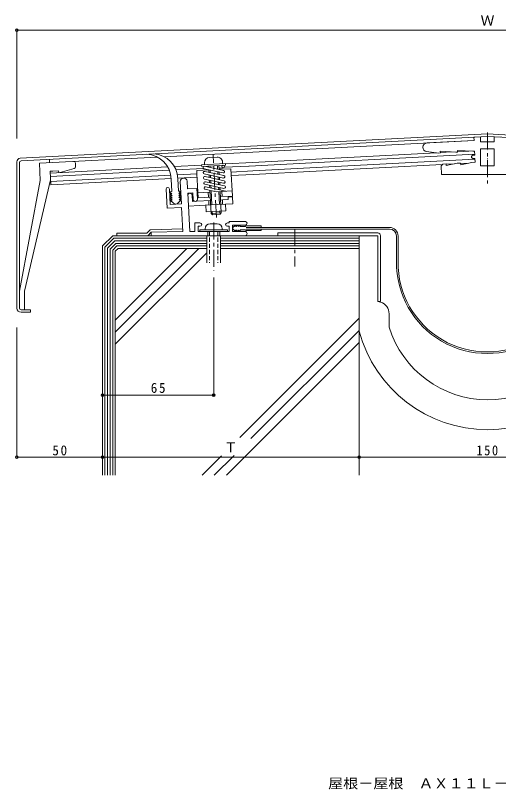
# Model space of a CAD drawing. Units: millimetres, scale not verified. Extents: x -332 to 362, y -270 to 226.
# Drawn here: x -331.8 to -49.6, y -269.6 to 182.8 of the extents above; entities that cross this region are included whole.
import ezdxf
from ezdxf.enums import TextEntityAlignment as Align

# ---------------------------------------------------------------- set-up
doc = ezdxf.new("R2010")
doc.units = ezdxf.units.MM
doc.header["$LTSCALE"] = 2
doc.header["$PDMODE"] = 32
doc.header["$PDSIZE"] = 1.6
doc.linetypes.add('CHAIN1', pattern=[8, 5, -1, 1, -1])
doc.linetypes.add('DASHED1', pattern=[1.8, 1.2, -0.6])
for name, color, linetype, lineweight in [('D-0', 3, 'Continuous', 9), ('D-1', 2, 'Continuous', 9), ('D-2', 4, 'Continuous', 9), ('D-3', 6, 'Continuous', 5), ('D-4', 7, 'Continuous', 9), ('D-5', 7, 'Continuous', 9)]:
    doc.layers.add(name, color=color, linetype=linetype, lineweight=lineweight)
doc.layers.add('F-0_F-0ﾚｲﾔ', color=2, linetype='Continuous')
doc.styles.add('ＭＳ ゴシック', font='')
doc.styles.get('ＭＳ ゴシック').set_extended_font_data('MS Gothic')

msp = doc.modelspace()

# ---------------------------------------------------------------- linework, layer by layer
at = {"layer": 'D-0'}
for p, q in [((-329.107, 99.347), (-56.002, 113.66)), ((217.102, 99.347), (-56.002, 113.66)), ((-328.555, 97.874), (-56.002, 112.158)), ((216.55, 97.874), (-56.002, 112.158)), ((-331.002, 11.847), (-331.002, 97.35)), ((-329.502, 11.847), (-329.502, 96.876)), ((-328.502, 10.847), (-323.002, 10.847)), ((-328.502, 9.347), (-323.002, 9.347)), ((-323.002, 10.847), (-323.002, 9.347))]:
    msp.add_line(p, q, dxfattribs=at)
for centre, radius, start, end in [((-329.002, 97.35), 2, 93.00047, 180), ((-328.502, 96.876), 1, 93.00078, 180), ((-328.502, 11.847), 2.5, 180, 270), ((-328.502, 11.847), 1, 180, 270)]:
    msp.add_arc(centre, radius, start, end, dxfattribs=at)
at = {"layer": 'D-1', "linetype": 'CHAIN1'}
for p, q in [((-56.107, 114.415), (-56.107, 84.715)), ((-214.434, 64.816), (-216.349, 101.362)), ((-216.002, 61.861), (-216.002, 33.679))]:
    msp.add_line(p, q, dxfattribs=at)
at = {"layer": 'D-1'}
for p, q in [((-244.939, 100.265), (-63.898, 109.752)), ((-63.898, 109.752), (-91.36, 108.313)), ((-64.002, 111.739), (-56.107, 112.152)), ((-64.002, 111.739), (-63.898, 109.752)), ((-60.107, 111.943), (-60.107, 108.943)), ((-60.107, 108.943), (-52.107, 108.943)), ((-48.212, 111.739), (-56.107, 112.152)), ((-56.107, 110.161), (-56.002, 110.166)), ((-52.107, 111.943), (-52.107, 108.943)), ((-60.107, 104.943), (-60.107, 94.943)), ((-60.107, 104.943), (-52.107, 104.943)), ((-56.107, 104.152), (-56.002, 104.158)), ((-52.107, 104.943), (-52.107, 94.943)), ((-248.955, 100.054), (-317.843, 96.444)), ((-218.501, 99.855), (-214.007, 100.091)), ((-195.362, 94.852), (-63.479, 101.764)), ((-193.372, 96.959), (-85.9, 102.591)), ((-84.542, 102.412), (-91.557, 103.338)), ((-84.542, 102.412), (-83.543, 102.464)), ((-83.596, 103.463), (-83.543, 102.464)), ((-83.596, 103.463), (-74.556, 102.935)), ((-83.557, 102.714), (-76.817, 103.067)), ((-74.556, 102.935), (-73.557, 102.988)), ((-73.609, 103.986), (-73.557, 102.988)), ((-73.57, 103.237), (-66.831, 103.591)), ((-65.413, 100.453), (-64.744, 101.196)), ((-65.383, 99.868), (-65.413, 100.453)), ((-65.383, 99.868), (-64.64, 99.199)), ((-64.744, 101.196), (-63.453, 101.264)), ((-63.571, 103.511), (-63.453, 101.264)), ((-317.843, 96.444), (-317.321, 86.478)), ((-311.852, 96.758), (-311.956, 98.744)), ((-296.821, 96.565), (-296.706, 94.37)), ((-238.943, 94.57), (-223.047, 95.404)), ((-223.005, 94.613), (-209.024, 95.345)), ((-221.34, 96.703), (-221.287, 95.704)), ((-213.686, 93.016), (-213.795, 95.095)), ((-212.881, 92.928), (-212.997, 95.137)), ((-210.854, 97.252), (-210.801, 96.253)), ((-209.024, 95.345), (-209.077, 96.344)), ((-209.066, 96.136), (-193.372, 96.959)), ((-193.189, 91.962), (-63.322, 98.768)), ((-192.902, 89.974), (-82.441, 95.763)), ((-80.194, 95.881), (-75.326, 96.135)), ((-73.716, 96.47), (-71.719, 96.575)), ((-71.706, 96.325), (-66.838, 96.58)), ((-65.228, 96.915), (-63.231, 97.02)), ((-64.64, 99.199), (-63.349, 99.267)), ((-63.349, 99.267), (-63.231, 97.02)), ((-56.107, 97.143), (-56.002, 97.148)), ((-56.106, 99.146), (-56.002, 99.151)), ((-311.171, 83.776), (-311.591, 91.785)), ((-311.538, 90.766), (-242.938, 94.361)), ((-311.433, 88.769), (-241.972, 92.409)), ((-306.545, 91.027), (-306.598, 92.047)), ((-297.437, 93.354), (-305.639, 91.075)), ((-237.977, 92.618), (-222.053, 93.453)), ((-225.863, 92.248), (-218.872, 92.614)), ((-225.863, 92.248), (-225.758, 90.254)), ((-221.644, 93.209), (-210.502, 90.789)), ((-221.326, 94.675), (-210.183, 92.255)), ((-221.169, 91.679), (-210.026, 89.259)), ((-218.953, 94.16), (-218.988, 94.823)), ((-218.796, 91.164), (-218.872, 92.614)), ((-218.143, 93.984), (-218.189, 94.865)), ((-217.986, 90.988), (-218.062, 92.431)), ((-213.529, 90.02), (-213.605, 91.463)), ((-210.456, 93.764), (-212.917, 93.635)), ((-212.881, 92.928), (-205.89, 93.295)), ((-212.719, 89.844), (-212.795, 91.287)), ((-209.883, 94.091), (-195.437, 94.848)), ((-205.89, 93.295), (-205.053, 77.317)), ((-205.808, 91.3), (-193.111, 91.966)), ((-83.151, 94.975), (-82.889, 89.982)), ((-60.107, 94.943), (-52.107, 94.943)), ((-317.321, 86.478), (-329.502, 21.762)), ((-311.33, 86.792), (-326.502, 21.762)), ((-311.276, 85.773), (-241.109, 89.45)), ((-311.171, 83.776), (-240.881, 87.459)), ((-237.114, 89.659), (-225.758, 90.255)), ((-236.886, 87.669), (-225.654, 88.257)), ((-221.487, 90.214), (-210.345, 87.793)), ((-221.33, 87.218), (-210.188, 84.797)), ((-221.011, 88.683), (-209.87, 86.263)), ((-218.639, 88.168), (-218.715, 89.611)), ((-218.482, 85.172), (-218.558, 86.615)), ((-217.829, 87.992), (-217.905, 89.435)), ((-217.672, 84.996), (-217.748, 86.439)), ((-213.372, 87.024), (-213.448, 88.467)), ((-212.562, 86.848), (-212.637, 88.291)), ((-205.703, 89.303), (-193.006, 89.968)), ((-193.006, 89.968), (-192.902, 89.974)), ((-82.889, 89.982), (-29.324, 89.982)), ((-234.855, 72.754), (-235.535, 85.736)), ((-231.305, 81.448), (-231.541, 85.946)), ((-231.305, 81.448), (-225.813, 81.736)), ((-225.485, 75.495), (-225.813, 81.736)), ((-221.173, 84.222), (-210.031, 81.801)), ((-220.854, 85.687), (-209.713, 83.267)), ((-220.697, 82.692), (-208.864, 80.121)), ((-218.325, 82.176), (-218.401, 83.619)), ((-217.515, 82), (-217.591, 83.443)), ((-213.215, 84.028), (-213.291, 85.471)), ((-213.058, 81.032), (-213.134, 82.475)), ((-212.405, 83.852), (-212.48, 85.295)), ((-212.248, 80.856), (-212.323, 82.299)), ((-243.232, 70.233), (-243.812, 81.297)), ((-241.344, 72.414), (-241.815, 81.402)), ((-235.145, 78.334), (-234.853, 72.754)), ((-231.174, 78.952), (-228.178, 79.109)), ((-231.174, 78.952), (-230.003, 56.613)), ((-228.416, 74.089), (-228.612, 77.834)), ((-227.982, 75.364), (-228.178, 79.109)), ((-225.182, 79.266), (-218.192, 79.632)), ((-221.016, 81.226), (-214.557, 79.823)), ((-219.034, 76.584), (-219.191, 79.58)), ((-217.538, 67.149), (-218.244, 80.624)), ((-217.001, 72.184), (-217.434, 80.448)), ((-214.557, 79.823), (-205.21, 80.313)), ((-212.607, 72.415), (-212.999, 79.904)), ((-211.546, 67.463), (-212.2, 79.946)), ((-212.043, 76.95), (-205.053, 77.317)), ((-211.045, 77.003), (-211.202, 79.999)), ((-241.344, 72.414), (-234.853, 72.754)), ((-228.416, 74.089), (-225.919, 74.22)), ((-225.912, 74.221), (-217.93, 74.639)), ((-218.798, 72.09), (-218.929, 74.587)), ((-211.939, 74.953), (-210.94, 75.005)), ((-210.94, 75.005), (-207.445, 75.189)), ((-210.809, 72.509), (-210.94, 75.005)), ((-209.062, 72.6), (-208.852, 68.606)), ((-207.523, 76.687), (-205.026, 76.817)), ((-207.523, 76.687), (-207.445, 75.189)), ((-205.026, 76.817), (-204.817, 72.823)), ((-243.232, 70.233), (-234.746, 70.678)), ((-234.746, 70.678), (-234.009, 56.614)), ((-220.546, 71.999), (-220.336, 68.004)), ((-220.336, 68.004), (-208.852, 68.606)), ((-216.791, 68.19), (-216.697, 66.392)), ((-212.397, 68.42), (-212.303, 66.623)), ((-217.538, 67.149), (-211.546, 67.463)), ((-216.697, 66.392), (-217.538, 67.149)), ((-216.697, 66.392), (-212.303, 66.623)), ((-212.303, 66.623), (-211.546, 67.463)), ((-224.002, 59.613), (-225.002, 59.613)), ((-225.002, 59.613), (-225.002, 56.613)), ((-214.002, 61.113), (-218.002, 61.113)), ((-207.002, 61.613), (-208.002, 61.613)), ((-207.002, 59.613), (-208.002, 59.613)), ((-207.002, 62.363), (-207.002, 61.613)), ((-207.002, 62.363), (-197.502, 62.363)), ((-207.002, 59.613), (-207.002, 56.613)), ((-205.002, 60.363), (-197.502, 60.363)), ((-253.14, 57.596), (-255.124, 55.613)), ((-252.502, 56.113), (-254.502, 54.113)), ((-253.14, 57.596), (-234.087, 58.112)), ((-252.502, 56.113), (-234.032, 56.613)), ((-252.502, 54.113), (-252.502, 56.113)), ((-227.002, 56.613), (-230.003, 56.613)), ((-225.002, 56.613), (-207.002, 56.613)), ((-224.002, 57.613), (-208.002, 57.613)), ((-224.002, 57.613), (-224.002, 56.613)), ((-221.002, 58.113), (-221.002, 57.613)), ((-219.502, 56.613), (-219.502, 54.113)), ((-218.502, 56.613), (-218.502, 54.113)), ((-213.502, 56.613), (-213.502, 54.113)), ((-212.502, 56.613), (-212.502, 54.113)), ((-211.002, 58.113), (-211.002, 57.613)), ((-208.002, 57.613), (-208.002, 56.613)), ((-220.002, 54.113), (-220.002, 38.258)), ((-212.002, 54.113), (-212.002, 38.258)), ((-326.502, 21.762), (-326.502, 10.847))]:
    msp.add_line(p, q, dxfattribs=at)
at = {"layer": 'D-1', "linetype": 'DASHED1'}
for p, q in [((-218.502, 56.613), (-218.502, 38.258)), ((-213.502, 56.613), (-213.502, 38.258))]:
    msp.add_line(p, q, dxfattribs=at)
at = {"layer": 'D-1'}
for points in [[(-73.609, 103.986), (-64.569, 103.458), (-63.571, 103.511)], [(-223.005, 94.613), (-223.058, 95.611), (-209.077, 96.344)], [(-83.151, 94.975), (-82.205, 96.025), (-80.207, 96.13)], [(-80.207, 96.13), (-80.155, 95.132), (-73.716, 96.47)], [(-71.719, 96.575), (-71.667, 95.576), (-65.228, 96.915)], [(-311.591, 91.785), (-309.934, 91.872), (-306.598, 92.047)], [(-225.758, 90.254), (-225.026, 76.27), (-218.035, 76.636)], [(-230.782, 71.462), (-217.884, 72.138), (-204.817, 72.823)], [(-224.002, 61.613), (-227.002, 61.613), (-227.002, 56.613)], [(-205.002, 60.363), (-205.002, 56.613), (-197.752, 56.613)], [(-272.502, 54.113), (-272.502, 55.613), (-255.124, 55.613)]]:
    msp.add_lwpolyline(points, dxfattribs=at)
msp.add_circle((-210.5, 94.518), 0.75, dxfattribs=at)
for centre, radius, start, end in [((-91.229, 105.816), 2.5, 93.00032, 262.47823), ((-218.344, 96.86), 3, 92.99921, 182.99921), ((-213.85, 97.095), 3, 2.99921, 92.99921), ((-297.82, 96.512), 1, 2.99918, 92.99921), ((-297.705, 94.317), 1, 285.52844, 3.0006), ((-221.485, 93.942), 0.75, 77.75453, 257.73474), ((-221.328, 90.946), 0.75, 77.75694, 257.73233), ((-210.343, 91.522), 0.75, 257.75694, 77.73233), ((-233.538, 85.841), 2, 3.00215, 182.99919), ((-221.171, 87.95), 0.75, 77.73474, 257.74583), ((-210.186, 88.526), 0.75, 257.75453, 77.73474), ((-210.029, 85.53), 0.75, 257.74583, 77.74583), ((-242.814, 81.349), 1, 3, 183), ((-221.014, 84.955), 0.75, 77.73233, 257.75694), ((-220.857, 81.959), 0.75, 77.73474, 257.75453), ((-209.872, 82.534), 0.75, 257.73474, 77.75453), ((-229.861, 77.769), 1.25, 2.99908, 182.99911), ((-226.734, 75.429), 1.25, 182.99911, 2.99918), ((-224.002, 60.613), 1, 270, 90), ((-218.002, 58.113), 3, 90, 180), ((-214.002, 58.113), 3, 0, 90), ((-208.002, 60.613), 1, 90, 270), ((-197.502, 61.363), 1, 270, 90), ((-197.752, 55.363), 1.25, 270, 90)]:
    msp.add_arc(centre, radius, start, end, dxfattribs=at)
at = {"layer": 'D-2'}
for p, q in [((-240.484, 79.891), (-240.868, 87.222)), ((-236.489, 80.1), (-236.874, 87.431)), ((-241.732, 79.825), (-240.484, 79.891)), ((-240.419, 78.642), (-241.732, 79.825)), ((-241.667, 78.577), (-240.419, 78.642)), ((-240.353, 77.394), (-241.667, 78.577)), ((-241.602, 77.329), (-240.353, 77.394)), ((-240.288, 76.146), (-241.602, 77.329)), ((-235.241, 80.165), (-236.489, 80.1)), ((-236.424, 78.852), (-235.241, 80.165)), ((-235.176, 78.917), (-236.424, 78.852)), ((-236.359, 77.603), (-235.176, 78.917)), ((-235.11, 77.669), (-236.359, 77.603)), ((-236.293, 76.355), (-235.11, 77.669)), ((-241.536, 76.08), (-240.288, 76.146)), ((-240.222, 74.898), (-241.536, 76.08)), ((-240.222, 74.898), (-241.471, 74.832)), ((-239.541, 73.095), (-241.471, 74.832)), ((-236.717, 73.243), (-234.98, 75.172)), ((-235.045, 76.42), (-236.293, 76.355)), ((-236.228, 75.107), (-235.045, 76.42)), ((-236.228, 75.107), (-234.98, 75.172)), ((-204.944, 58.687), (-204.157, 59.474)), ((-200.532, 59.474), (-197.532, 59.474)), ((-197.532, 59.474), (-196.941, 59.824)), ((-188.216, 59.824), (-196.941, 59.824)), ((-113.276, 58.924), (-196.941, 58.924)), ((-188.216, 59.824), (-188.216, 58.924)), ((-204.944, 58.262), (-204.157, 57.474)), ((-200.532, 57.474), (-197.532, 57.474)), ((-197.532, 57.474), (-196.941, 57.124)), ((-113.276, 58.024), (-196.941, 58.024)), ((-188.216, 57.124), (-196.941, 57.124)), ((-188.216, 57.124), (-188.216, 58.024)), ((-178.502, 55.713), (-120.102, 55.713)), ((-178.502, 55.713), (-178.502, 54.113)), ((-120.102, 54.113), (-178.502, 54.113)), ((-131.002, -1.747), (-131.002, 54.113)), ((-118.502, 54.113), (-118.502, 15.713)), ((-109.176, 53.924), (-109.176, 39.015)), ((-108.276, 53.924), (-108.276, 39.015)), ((-118.472, 15.219), (-120.102, 15.713)), ((-113.502, 8.52), (-113.502, 0.713))]:
    msp.add_line(p, q, dxfattribs=at)
at = {"layer": 'D-2', "linetype": 'CHAIN1'}
msp.add_line((-168.502, 57.921), (-168.502, 36.134), dxfattribs=at)
at = {"layer": 'D-2'}
for points in [[(-204.157, 59.474), (-204.048, 59.568), (-203.859, 59.726), (-203.665, 59.874), (-203.461, 60.004), (-203.337, 60.068), (-203.282, 60.093), (-203.187, 60.133), (-203.089, 60.17), (-202.99, 60.205), (-202.932, 60.224)], [(-203.032, 59.474), (-202.892, 59.585), (-202.648, 59.769), (-202.396, 59.937), (-202.132, 60.077), (-201.971, 60.141), (-201.932, 60.154), (-201.863, 60.176), (-201.793, 60.195), (-201.723, 60.214), (-201.682, 60.224)], [(-201.782, 59.474), (-201.642, 59.585), (-201.398, 59.769), (-201.146, 59.937), (-200.882, 60.077), (-200.721, 60.141), (-200.682, 60.154), (-200.613, 60.176), (-200.543, 60.195), (-200.432, 60.224)], [(-204.157, 57.474), (-204.048, 57.38), (-203.859, 57.223), (-203.665, 57.075), (-203.461, 56.945), (-203.337, 56.88), (-203.282, 56.855), (-203.187, 56.815), (-203.089, 56.779), (-202.99, 56.744), (-202.932, 56.725)], [(-203.032, 57.474), (-202.892, 57.364), (-202.648, 57.179), (-202.396, 57.012), (-202.132, 56.872), (-201.971, 56.808), (-201.932, 56.795), (-201.863, 56.773), (-201.793, 56.754), (-201.723, 56.735), (-201.682, 56.725)], [(-201.782, 57.474), (-201.642, 57.364), (-201.398, 57.179), (-201.146, 57.012), (-200.882, 56.872), (-200.721, 56.808), (-200.682, 56.795), (-200.613, 56.773), (-200.543, 56.754), (-200.432, 56.724)], [(-118.502, 15.713), (-120.102, 15.713), (-120.102, 54.113)]]:
    msp.add_lwpolyline(points, dxfattribs=at)
for centre, radius, start, end in [((-255.864, 86.752), 15, 1.79433, 87.13452), ((-251.87, 86.961), 15, 1.79431, 87.13472), ((-238.203, 74.581), 2, 228, 318), ((-200.221, 59.481), 2.811, 164.66914, 180.13989), ((-198.971, 59.481), 2.811, 164.66914, 180.13989), ((-197.721, 59.481), 2.811, 164.66914, 180.13989), ((-113.276, 53.924), 5, 0, 90), ((-204.732, 58.474), 0.3, 135, 225), ((-200.221, 57.467), 2.811, 179.86011, 195.33086), ((-198.971, 57.467), 2.811, 179.86011, 195.33086), ((-197.721, 57.467), 2.811, 179.86011, 195.33086), ((-120.102, 54.113), 1.6, 0, 90), ((-113.276, 53.924), 4.1, 0, 90), ((-56.107, 38.328), 53.074, 179.25877, 0.74121), ((-56.107, 38.328), 52.173, 179.25877, 0.74121), ((-120.502, 8.52), 7, 0, 73.14159), ((-55.998, 18.399), 60.163, 197.09592, 342.90578), ((-55.998, 18.399), 77.663, 195.03436, 344.9669)]:
    msp.add_arc(centre, radius, start, end, dxfattribs=at)
at = {"layer": 'D-3'}
for p, q in [((-275.002, 54.113), (-281.002, 48.113)), ((-274.381, 52.613), (-279.502, 47.492)), ((-273.76, 51.113), (-278.002, 46.87)), ((-275.002, 54.113), (-131.002, 54.113)), ((-274.381, 52.613), (-220.002, 52.613)), ((-273.76, 51.113), (-220.002, 51.113)), ((-212.002, 52.613), (-131.002, 52.613)), ((-212.002, 51.113), (-131.002, 51.113)), ((-131.002, 54.113), (-131.002, -85.887)), ((-281.002, 48.113), (-281.002, -85.887)), ((-279.502, 47.492), (-279.502, -85.887)), ((-278.002, 46.87), (-278.002, -85.887)), ((-273.138, 49.613), (-276.502, 46.249)), ((-276.502, 46.249), (-276.502, -85.887)), ((-272.517, 48.113), (-275.002, 45.627)), ((-275.002, 45.627), (-275.002, -85.887)), ((-271.895, 46.613), (-273.502, 45.006)), ((-273.502, -2.305), (-224.584, 46.613)), ((-273.502, 4.766), (-231.655, 46.613)), ((-273.138, 49.613), (-220.002, 49.613)), ((-272.517, 48.113), (-220.002, 48.113)), ((-271.895, 46.613), (-220.002, 46.613)), ((-212.002, 49.613), (-131.002, 49.613)), ((-212.002, 48.113), (-131.002, 48.113)), ((-212.002, 46.613), (-131.002, 46.613)), ((-273.502, 45.006), (-273.502, -85.887)), ((-273.502, -9.376), (-220.002, 44.124)), ((-200.771, -63.925), (-131.002, 5.845)), ((-194.287, -64.512), (-131.002, -1.227)), ((-208.592, -85.887), (-131.002, -8.298)), ((-222.734, -85.887), (-211.336, -74.49)), ((-215.663, -85.887), (-204.115, -74.34))]:
    msp.add_line(p, q, dxfattribs=at)
at = {"layer": 'D-4'}
for p, q in [((-216.002, -39.636), (-216.002, 29.679)), ((-281.002, -39.036), (-216.002, -39.036))]:
    msp.add_line(p, q, dxfattribs=at)
for p in [(-281.002, -39.036), (-216.002, -39.036)]:
    msp.add_point(p, dxfattribs=at)
at = {"layer": 'D-5'}
for p, q in [((-331.002, 110.984), (-331.002, 174.808)), ((-331.002, 174.208), (218.998, 174.208)), ((-331.002, -75.359), (-331.002, 0.435)), ((-331.002, -75.359), (218.998, -75.359)), ((-281.002, -75.359), (-281.002, -75.959)), ((-131.002, -75.359), (-131.002, -75.959))]:
    msp.add_line(p, q, dxfattribs=at)
for p in [(-331.002, 174.208), (-331.002, -75.359), (-281.002, -75.359), (-131.002, -75.359)]:
    msp.add_point(p, dxfattribs=at)

# ---------------------------------------------------------------- texts
at = {"layer": 'D-4', "color": 2, "insert": (-252.752, -37.836), "char_height": 5.865, "attachment_point": 7, "style": 'ＭＳ ゴシック'}
msp.add_mtext('\\T1.27;\\W0.95;65', dxfattribs=at)
at = {"layer": 'D-5', "color": 2, "style": 'ＭＳ ゴシック'}
for s, p in [('Ｗ', (-60.002, 175.208)), ('Ｔ', (-210.002, -74.359))]:
    msp.add_text(s, height=5.865, dxfattribs=at).set_placement(p, align=Align.BOTTOM_LEFT)
at = {"layer": 'D-5', "color": 2, "char_height": 5.865, "attachment_point": 7, "style": 'ＭＳ ゴシック'}
for s, insert in [('\\T1.27;\\W0.95;50', (-310.252, -74.359)), ('\\T1.27;\\W0.9;150', (-62.502, -74.359))]:
    msp.add_mtext(s, dxfattribs=dict(at, insert=insert))
at = {"layer": 'F-0_F-0ﾚｲﾔ', "style": 'ＭＳ ゴシック', "width": 1.1}
msp.add_text('屋根－屋根\u3000ＡＸ１１Ｌ－１５０Ｇ\u3000遮炎性能', height=5.865, dxfattribs=at).set_placement((-149.153, -270.707), align=Align.BOTTOM_LEFT)

doc.saveas('drawing.dxf')
